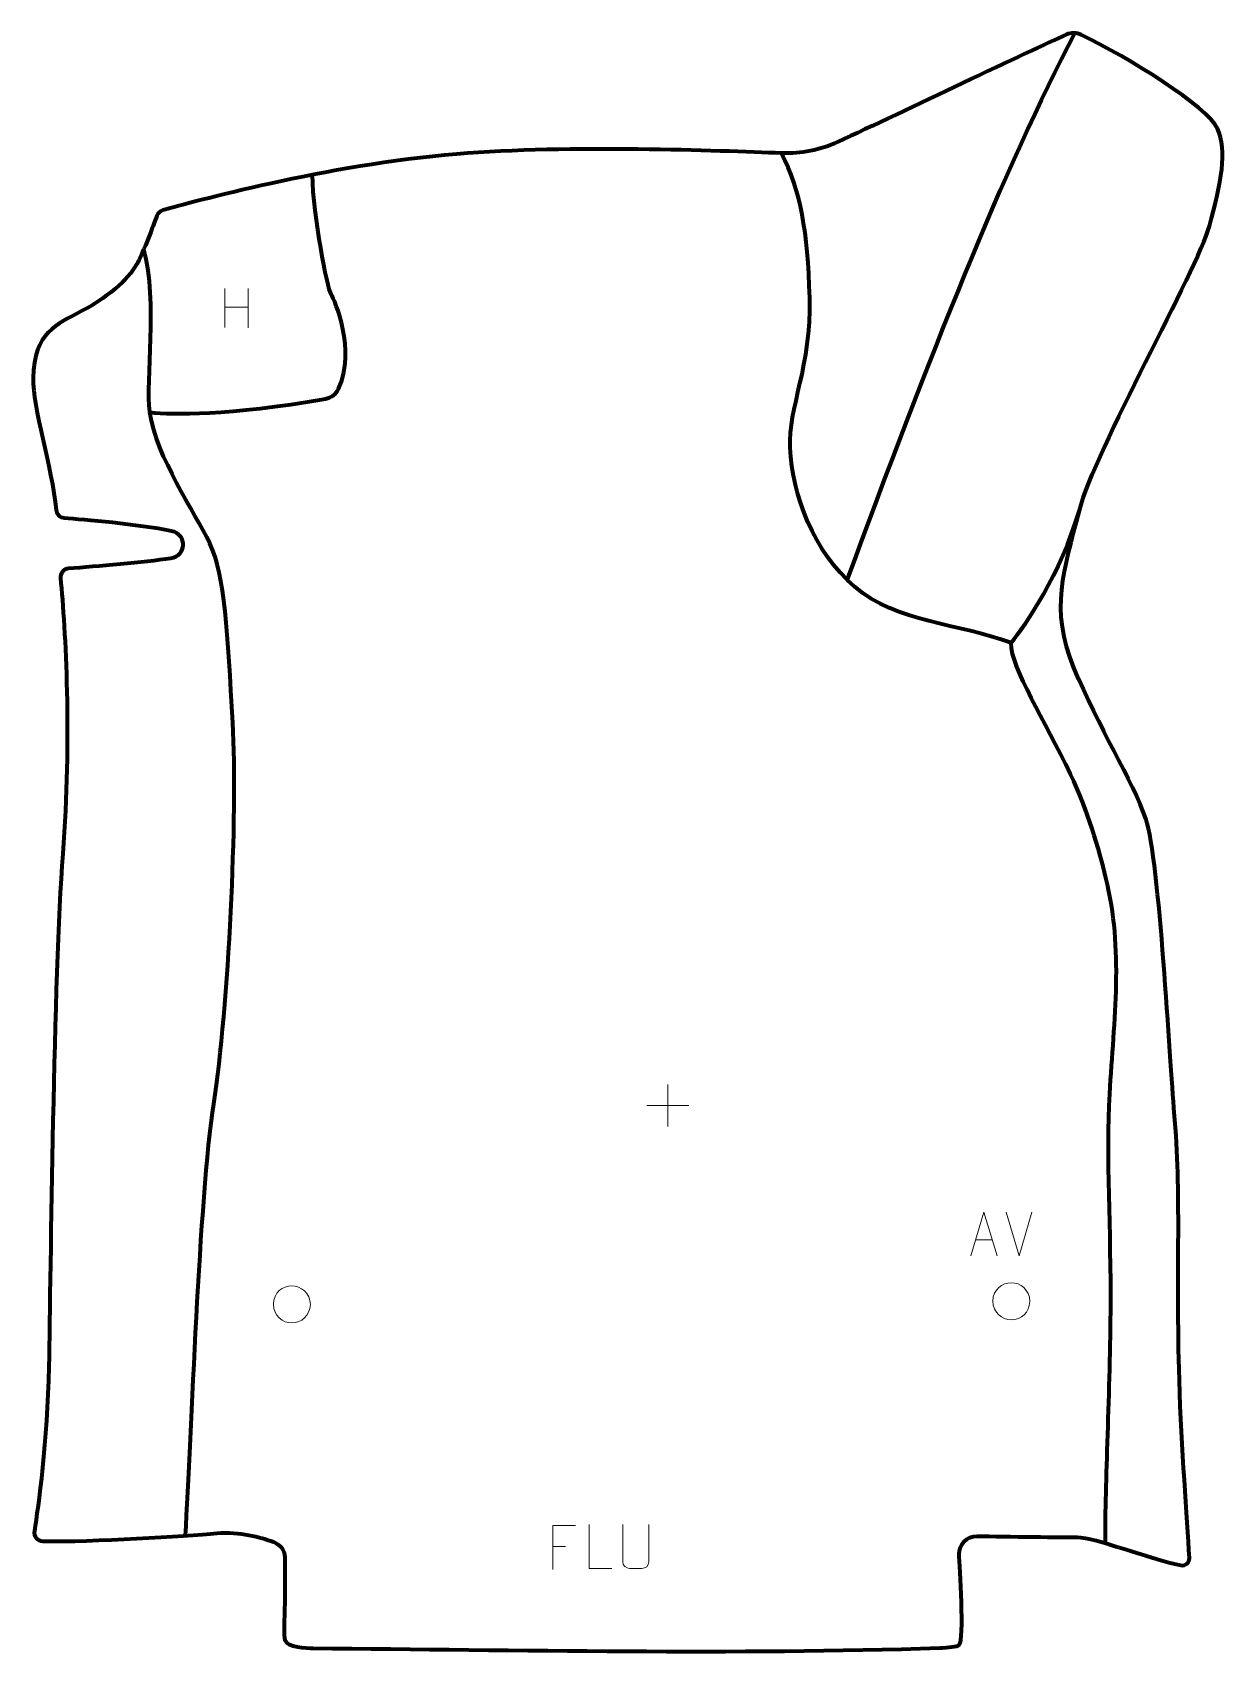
# Model space of a CAD drawing. Header units: millimetres. Extents: x -338 to 341, y -453 to 469.
import ezdxf

# ---------------------------------------------------------------- set-up
doc = ezdxf.new("R2010")
doc.units = ezdxf.units.MM
doc.header["$MEASUREMENT"] = 0
for name, color, linetype in [('layer 1', 7, 'Continuous'), ('layer 2', 7, 'Continuous'), ('layer 3', 7, 'Continuous')]:
    doc.layers.add(name, color=color, linetype=linetype)

msp = doc.modelspace()

# ---------------------------------------------------------------- linework, layer by layer
at = {"layer": 'layer 1', "color": 250, "lineweight": 9}
for points in [[(-228.8189, 323.3124), (-228.8189, 323.3124), (-228.8189, 301.1197), (-228.8189, 301.1197)], [(-215.7032, 323.3124), (-215.7032, 323.3124), (-215.7032, 300.9621), (-215.7032, 300.9621)], [(-228.8014, 312.67), (-228.8014, 312.67), (-215.7032, 312.67), (-215.7032, 312.67)], [(22.7429, -128.841), (22.7429, -128.841), (22.7429, -152.8189), (22.7429, -152.8189)], [(10.754, -140.83), (10.754, -140.83), (34.7319, -140.83), (34.7319, -140.83)], [(222.1961, -226.3316), (222.1961, -226.3316), (214.8743, -201.378), (214.8743, -201.378)], [(229.518, -201.378), (229.518, -201.378), (222.1962, -226.3316), (222.1962, -226.3316)], [(197.5592, -217.0749), (197.5592, -217.0749), (207.0549, -217.0749), (207.0549, -217.0749)], [(-42.658, -391.3902), (-42.658, -391.3902), (-35.4899, -391.3902), (-35.4899, -391.3902)]]:
    msp.add_open_spline(points, degree=3, dxfattribs=at)
for points, knots in [([(194.8366, -226.3243), (194.8366, -226.3243), (202.2076, -201.3708), (202.2076, -201.3708), (202.2076, -201.3708), (202.2076, -201.3708), (209.7775, -226.3243), (209.7775, -226.3243)], [0, 0, 0, 0, 0.33333333, 0.33333333, 0.33333333, 0.33333333, 1, 1, 1, 1]), ([(-201.3143, -253.7422), (-201.2436, -247.1018), (-195.9696, -243.2558), (-190.8143, -243.3528), (-190.8143, -243.3528), (-185.659, -243.2558), (-180.385, -247.3192), (-180.3143, -253.9596), (-180.3143, -253.9596), (-180.6845, -260.2889), (-185.1264, -264.3196), (-190.8143, -264.349), (-190.8143, -264.349), (-195.9696, -264.446), (-201.2436, -260.3826), (-201.3143, -253.7422)], [0, 0, 0, 0, 0.2, 0.2, 0.2, 0.2, 0.4, 0.4, 0.4, 0.4, 0.6, 0.6, 0.6, 0.6, 1, 1, 1, 1]), ([(207.3221, -251.9422), (207.3928, -245.3018), (212.6668, -241.4558), (217.8221, -241.5528), (217.8221, -241.5528), (222.9774, -241.4558), (228.2514, -245.5192), (228.3221, -252.1596), (228.3221, -252.1596), (227.9519, -258.4889), (223.51, -262.5196), (217.8221, -262.549), (217.8221, -262.549), (212.6668, -262.646), (207.3928, -258.5826), (207.3221, -251.9422)], [0, 0, 0, 0, 0.2, 0.2, 0.2, 0.2, 0.4, 0.4, 0.4, 0.4, 0.6, 0.6, 0.6, 0.6, 1, 1, 1, 1]), ([(-29.784, -379.5105), (-29.784, -379.5105), (-42.658, -379.5105), (-42.658, -379.5105), (-42.658, -379.5105), (-42.658, -379.5105), (-42.658, -404.4641), (-42.658, -404.4641)], [0, 0, 0, 0, 0.33333333, 0.33333333, 0.33333333, 0.33333333, 1, 1, 1, 1]), ([(-9.0154, -403.867), (-9.0154, -403.867), (-21.9645, -403.867), (-21.9645, -403.867), (-21.9645, -403.867), (-21.9645, -403.867), (-21.9645, -378.9134), (-21.9645, -378.9134)], [0, 0, 0, 0, 0.33333333, 0.33333333, 0.33333333, 0.33333333, 1, 1, 1, 1]), ([(11.8373, -378.9092), (11.8369, -384.4487), (11.9327, -394.6505), (11.9331, -400.1909), (11.9331, -400.1909), (11.7933, -402.4304), (10.1161, -403.8566), (7.9684, -403.8671), (7.9684, -403.8671), (5.6365, -403.8667), (3.3046, -403.8667), (0.9731, -403.8671), (0.9731, -403.8671), (-0.9519, -403.9686), (-2.924, -402.1521), (-2.9128, -400.2076), (-2.9128, -400.2076), (-2.9125, -394.6457), (-2.8171, -384.4703), (-2.8175, -378.9092)], [0, 0, 0, 0, 0.16666667, 0.16666667, 0.16666667, 0.16666667, 0.33333333, 0.33333333, 0.33333333, 0.33333333, 0.5, 0.5, 0.5, 0.5, 0.66666667, 0.66666667, 0.66666667, 0.66666667, 1, 1, 1, 1])]:
    msp.add_open_spline(points, degree=3, knots=knots, dxfattribs=at)
at = {"layer": 'layer 2', "color": 230, "lineweight": 200}
msp.add_open_spline([(-332.2255, -388.3755), (-335.2629, -388.3212), (-337.5489, -385.5914), (-337.0709, -382.5885), (-337.0709, -382.5885), (-334.896, -368.9258), (-329.6319, -331.8979), (-328.8258, -289.1324), (-328.8258, -289.1324), (-327.8055, -235.0028), (-326.2752, -67.5082), (-320.9186, 2.1965), (-320.9186, 2.1965), (-315.8876, 67.667), (-319.2951, 130.0972), (-322.2637, 158.7021), (-322.2637, 158.7021), (-322.5544, 161.5046), (-320.4826, 163.9938), (-317.6762, 164.2114), (-317.6762, 164.2114), (-302.0894, 165.4211), (-274.5826, 167.7403), (-259.5903, 169.9152), (-259.5903, 169.9152), (-250.7278, 171.2007), (-250.3493, 183.8743), (-259.12, 185.6829), (-259.12, 185.6829), (-278.4318, 189.6655), (-308.9309, 192.1779), (-320.0906, 193.0066), (-320.0906, 193.0066), (-322.5149, 193.1865), (-324.4538, 195.0841), (-324.6918, 197.5058), (-324.6918, 197.5058), (-327.0971, 221.9898), (-338.1405, 255.9979), (-337.7602, 272.5834), (-337.7602, 272.5834), (-337.1686, 298.3962), (-324.5413, 303.0405), (-310.4609, 310.3817), (-310.4609, 310.3817), (-292.351, 319.8239), (-282.403, 330.5476), (-278.3221, 338.2075), (-278.3221, 338.2075), (-275.0769, 344.2982), (-269.5743, 358.9441), (-267.4558, 364.6894), (-267.4558, 364.6894), (-266.9033, 366.1877), (-265.6704, 367.3296), (-264.1361, 367.7671), (-264.1361, 367.7671), (-249.3603, 371.9775), (-170.3861, 393.7534), (-97.2222, 399.7414), (-97.2222, 399.7414), (-32.1075, 405.0705), (51.3354, 401.5967), (87.2595, 400.217), (87.2595, 400.217), (98.3152, 399.7926), (109.3092, 401.9985), (119.3492, 406.6513), (119.3492, 406.6513), (156.1253, 423.6933), (228.6073, 458.6225), (249.1242, 467.655), (249.1242, 467.655), (251.8095, 468.8372), (254.8716, 468.7741), (257.5136, 467.4977), (257.5136, 467.4977), (284.331, 454.5419), (329.4192, 426.6549), (334.8668, 414.2949), (334.8668, 414.2949), (340.6055, 401.2736), (337.162, 383.6558), (330.2754, 358.7614), (330.2754, 358.7614), (323.3881, 333.8669), (265.2324, 231.6083), (256.4327, 197.1391), (256.4327, 197.1391), (247.6326, 162.6698), (239.5981, 141.6051), (253.3716, 107.9021), (253.3716, 107.9021), (267.1455, 74.1988), (286.6583, 43.9424), (294.3104, 21.7291), (294.3104, 21.7291), (301.9625, -0.4847), (307.8289, -116.5528), (310.3798, -144.8724), (310.3798, -144.8724), (314.5884, -191.597), (311.3006, -231.7122), (313.244, -296.9404), (313.244, -296.9404), (314.4219, -336.4847), (317.7631, -374.3928), (318.9512, -397.9725), (318.9512, -397.9725), (319.0839, -400.6017), (316.6892, -402.6309), (314.1175, -402.0816), (314.1175, -402.0816), (295.0202, -398.001), (265.0789, -386.1569), (255.2847, -386.1569), (255.2847, -386.1569), (247.4644, -386.1569), (215.1774, -385.7487), (198.3125, -385.5282), (198.3125, -385.5282), (192.6487, -385.4541), (188.0548, -390.0995), (188.1853, -395.768), (188.1853, -395.768), (188.4778, -402.3559), (191.1941, -444.917), (188.2723, -447.2234), (188.2723, -447.2234), (186.7992, -448.3863), (182.1272, -448.8609), (177.1422, -449.0236), (177.1422, -449.0236), (61.4234, -452.8002), (-62.4288, -450.1736), (-178.705, -449.2092), (-178.705, -449.2092), (-182.4959, -449.1777), (-193.2736, -448.6204), (-194.8322, -444.5799), (-194.8322, -444.5799), (-195.6762, -442.3918), (-194.925, -430.2441), (-194.9089, -426.8274), (-194.9089, -426.8274), (-194.8657, -417.6667), (-194.8288, -408.5059), (-194.786, -399.3451), (-194.786, -399.3451), (-194.234, -394.74), (-196.9112, -390.3585), (-201.2599, -388.7579), (-201.2599, -388.7579), (-208.6139, -386.051), (-220.62, -382.743), (-233.302, -383.8589), (-233.302, -383.8589), (-251.5089, -385.4605), (-303.9715, -388.8814), (-332.2255, -388.3755)], degree=3, knots=[0, 0, 0, 0, 0.02439024, 0.02439024, 0.02439024, 0.02439024, 0.04878049, 0.04878049, 0.04878049, 0.04878049, 0.07317073, 0.07317073, 0.07317073, 0.07317073, 0.09756098, 0.09756098, 0.09756098, 0.09756098, 0.12195122, 0.12195122, 0.12195122, 0.12195122, 0.14634146, 0.14634146, 0.14634146, 0.14634146, 0.17073171, 0.17073171, 0.17073171, 0.17073171, 0.19512195, 0.19512195, 0.19512195, 0.19512195, 0.2195122, 0.2195122, 0.2195122, 0.2195122, 0.24390244, 0.24390244, 0.24390244, 0.24390244, 0.26829268, 0.26829268, 0.26829268, 0.26829268, 0.29268293, 0.29268293, 0.29268293, 0.29268293, 0.31707317, 0.31707317, 0.31707317, 0.31707317, 0.34146341, 0.34146341, 0.34146341, 0.34146341, 0.36585366, 0.36585366, 0.36585366, 0.36585366, 0.3902439, 0.3902439, 0.3902439, 0.3902439, 0.41463415, 0.41463415, 0.41463415, 0.41463415, 0.43902439, 0.43902439, 0.43902439, 0.43902439, 0.46341463, 0.46341463, 0.46341463, 0.46341463, 0.48780488, 0.48780488, 0.48780488, 0.48780488, 0.51219512, 0.51219512, 0.51219512, 0.51219512, 0.53658537, 0.53658537, 0.53658537, 0.53658537, 0.56097561, 0.56097561, 0.56097561, 0.56097561, 0.58536585, 0.58536585, 0.58536585, 0.58536585, 0.6097561, 0.6097561, 0.6097561, 0.6097561, 0.63414634, 0.63414634, 0.63414634, 0.63414634, 0.65853659, 0.65853659, 0.65853659, 0.65853659, 0.68292683, 0.68292683, 0.68292683, 0.68292683, 0.70731707, 0.70731707, 0.70731707, 0.70731707, 0.73170732, 0.73170732, 0.73170732, 0.73170732, 0.75609756, 0.75609756, 0.75609756, 0.75609756, 0.7804878, 0.7804878, 0.7804878, 0.7804878, 0.80487805, 0.80487805, 0.80487805, 0.80487805, 0.82926829, 0.82926829, 0.82926829, 0.82926829, 0.85365854, 0.85365854, 0.85365854, 0.85365854, 0.87804878, 0.87804878, 0.87804878, 0.87804878, 0.90243902, 0.90243902, 0.90243902, 0.90243902, 0.92682927, 0.92682927, 0.92682927, 0.92682927, 0.95121951, 0.95121951, 0.95121951, 0.95121951, 1, 1, 1, 1], dxfattribs=at)
at = {"layer": 'layer 3', "color": 142, "lineweight": 200}
for points in [[(124.6136, 157.7055), (170.1367, 281.5721), (214.2033, 393.208), (253.9412, 468.5003)], [(217.6838, 121.944), (226.051, 132.3034), (245.7759, 161.1719), (256.4326, 197.139)]]:
    msp.add_open_spline(points, degree=3, dxfattribs=at)
for points, knots in [([(271.3058, -389.5703), (270.7748, -363.6436), (273.8627, -306.369), (274.2613, -258.1588), (274.2613, -258.1588), (274.6596, -209.9489), (271.51, -170.1492), (273.6672, -134.247), (273.6672, -134.247), (276.2531, -91.2162), (281.676, -52.5687), (271.5446, -11.5304), (271.5446, -11.5304), (267.4181, 5.1832), (261.4692, 26.3905), (251.4803, 47.3007), (251.4803, 47.3007), (236.9424, 77.7338), (217.6839, 107.5382), (217.6839, 121.9442), (217.6839, 121.9442), (188.2001, 133.1), (152.3413, 133.4984), (128.8342, 153.8183), (128.8342, 153.8183), (105.3265, 174.1384), (93.5767, 205.4351), (92.1782, 232.9422), (92.1782, 232.9422), (91.0427, 255.2822), (104.5297, 279.7227), (103.3345, 317.9718), (103.3345, 317.9718), (102.1393, 356.2211), (98.2774, 378.6715), (87.2595, 400.2171)], [0, 0, 0, 0, 0.1, 0.1, 0.1, 0.1, 0.2, 0.2, 0.2, 0.2, 0.3, 0.3, 0.3, 0.3, 0.4, 0.4, 0.4, 0.4, 0.5, 0.5, 0.5, 0.5, 0.6, 0.6, 0.6, 0.6, 0.7, 0.7, 0.7, 0.7, 0.8, 0.8, 0.8, 0.8, 1, 1, 1, 1]), ([(-271.3856, 253.0277), (-258.2094, 251.6709), (-227.3029, 251.0683), (-171.6973, 260.6696), (-171.6973, 260.6696), (-168.4658, 261.2273), (-165.7065, 263.3287), (-164.3211, 266.301), (-164.3211, 266.301), (-153.9738, 288.5066), (-166.5468, 316.7241), (-168.4948, 320.0636), (-168.4948, 320.0636), (-170.5868, 323.6496), (-178.7222, 364.074), (-179.1367, 387.938)], [0, 0, 0, 0, 0.2, 0.2, 0.2, 0.2, 0.4, 0.4, 0.4, 0.4, 0.6, 0.6, 0.6, 0.6, 1, 1, 1, 1]), ([(-251.2437, -385.2277), (-247.6831, -327.8841), (-243.4995, -193.6133), (-235.1324, -139.8249), (-235.1324, -139.8249), (-226.7655, -86.0369), (-221.3867, 25.1252), (-224.3748, 76.5228), (-224.3748, 76.5228), (-227.363, 127.9205), (-228.6952, 160.1933), (-237.3923, 178.5211), (-237.3923, 178.5211), (-246.0893, 196.849), (-267.7043, 227.1297), (-271.3856, 253.0278), (-271.3856, 253.0278), (-274.0236, 271.5843), (-266.7362, 315.406), (-274.8399, 345.7745)], [0, 0, 0, 0, 0.16666667, 0.16666667, 0.16666667, 0.16666667, 0.33333333, 0.33333333, 0.33333333, 0.33333333, 0.5, 0.5, 0.5, 0.5, 0.66666667, 0.66666667, 0.66666667, 0.66666667, 1, 1, 1, 1])]:
    msp.add_open_spline(points, degree=3, knots=knots, dxfattribs=at)

doc.saveas('drawing.dxf')
